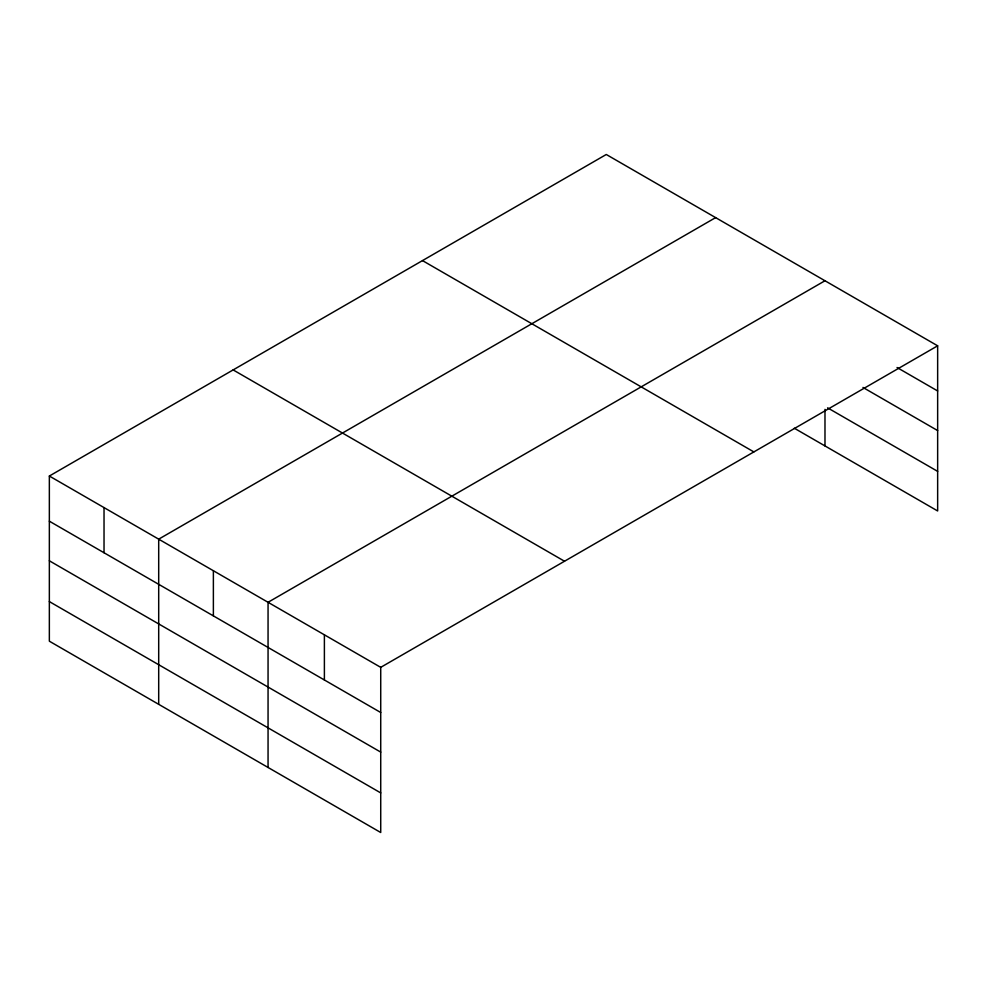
<?xml version="1.0" encoding="UTF-8"?>
<svg xmlns="http://www.w3.org/2000/svg" width="987" height="987" viewBox="0 0 987 987"><rect width="100%" height="100%" fill="white"/><g stroke="black" fill="none" stroke-linecap="round" stroke-linejoin="round"><path stroke-width="1.48" d="M937.65 345.808L606.277 154.49L49.35 476.03L49.35 641.192L380.723 832.51L380.723 667.348L937.65 345.808L937.65 510.97L794.313 428.222M715.624 217.621L158.697 539.161L158.697 704.336M824.984 280.752L268.057 602.292L268.057 767.467M897.035 367.509L937.65 390.963M862.971 387.447L937.65 430.566M827.599 407.841L937.65 471.367M422.485 260.593L753.858 451.91M233.142 369.915L564.515 561.233M49.35 476.03L380.723 667.348M49.35 521.185L380.723 712.503M49.35 560.789L380.723 752.106M49.35 601.589L380.723 792.906M824.984 409.371L824.984 445.927M324.39 634.814L324.39 679.981M213.377 570.733L213.377 615.888M104.03 507.589L104.03 552.745"/></g></svg>
